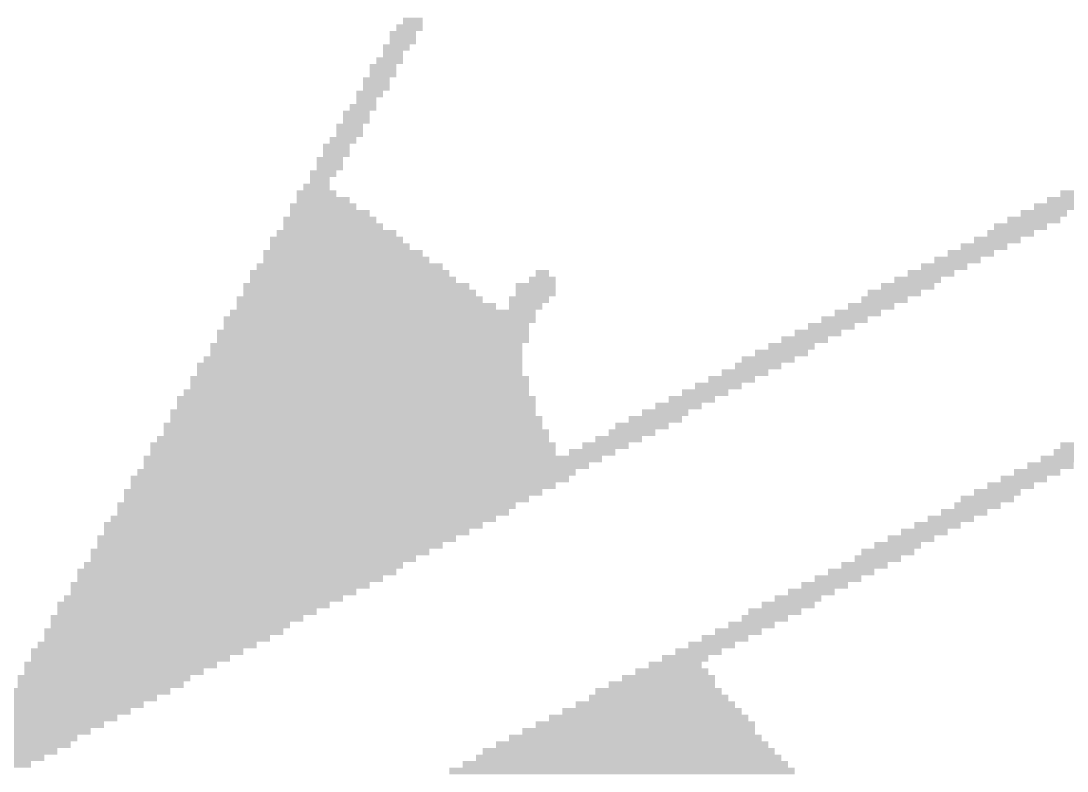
# Model space of a CAD drawing. Extents: x 6.74 to 13.52, y 0.26 to 6.1.
# Drawn here: x 7.745 to 9.745, y 1.824 to 3.259 of the extents above; entities that cross this region are included whole.
import ezdxf

# ---------------------------------------------------------------- set-up
doc = ezdxf.new("R2010")
doc.units = 0
doc.layers.get('0').update_dxf_attribs({"linetype": 'CONTINUOUS'})
doc.layers.add('1', color=7, linetype='CONTINUOUS')

msp = doc.modelspace()

# ---------------------------------------------------------------- linework, layer by layer
for points in [[(8.5136, 3.2531), (8.4755, 3.2531), (8.5136, 3.2658), (8.4755, 3.2658)], [(8.5009, 3.2277), (8.4501, 3.2277), (8.5009, 3.2404), (8.4501, 3.2404)], [(8.5136, 3.2404), (8.4628, 3.2404), (8.5136, 3.2531), (8.4628, 3.2531)], [(8.5009, 3.215), (8.4501, 3.215), (8.5009, 3.2277), (8.4501, 3.2277)], [(8.4882, 3.2023), (8.4374, 3.2023), (8.4882, 3.215), (8.4374, 3.215)], [(8.4755, 3.1896), (8.4374, 3.1896), (8.4755, 3.2023), (8.4374, 3.2023)], [(8.4755, 3.1769), (8.4247, 3.1769), (8.4755, 3.1896), (8.4247, 3.1896)], [(8.4628, 3.1642), (8.412, 3.1642), (8.4628, 3.1769), (8.412, 3.1769)], [(8.4628, 3.1515), (8.412, 3.1515), (8.4628, 3.1642), (8.412, 3.1642)], [(8.4501, 3.1388), (8.3993, 3.1388), (8.4501, 3.1515), (8.3993, 3.1515)], [(8.4374, 3.1134), (8.3866, 3.1134), (8.4374, 3.1261), (8.3866, 3.1261)], [(8.4501, 3.1261), (8.3993, 3.1261), (8.4501, 3.1388), (8.3993, 3.1388)], [(8.4247, 3.088), (8.3739, 3.088), (8.4247, 3.1007), (8.3739, 3.1007)], [(8.4247, 3.1007), (8.3866, 3.1007), (8.4247, 3.1134), (8.3866, 3.1134)], [(8.412, 3.0753), (8.3612, 3.0753), (8.412, 3.088), (8.3612, 3.088)], [(8.3993, 3.0499), (8.3485, 3.0499), (8.3993, 3.0626), (8.3485, 3.0626)], [(8.412, 3.0626), (8.3612, 3.0626), (8.412, 3.0753), (8.3612, 3.0753)], [(8.3993, 3.0372), (8.3485, 3.0372), (8.3993, 3.0499), (8.3485, 3.0499)], [(8.3739, 3.0118), (8.3231, 3.0118), (8.3739, 3.0245), (8.3231, 3.0245)], [(8.3866, 3.0245), (8.3358, 3.0245), (8.3866, 3.0372), (8.3358, 3.0372)], [(8.3739, 2.9991), (8.3231, 2.9991), (8.3739, 3.0118), (8.3231, 3.0118)], [(8.3612, 2.9864), (8.3104, 2.9864), (8.3612, 2.9991), (8.3104, 2.9991)], [(8.3612, 2.9737), (8.3104, 2.9737), (8.3612, 2.9864), (8.3104, 2.9864)], [(8.3485, 2.961), (8.2977, 2.961), (8.3485, 2.9737), (8.2977, 2.9737)], [(8.3358, 2.9483), (8.2977, 2.9483), (8.3358, 2.961), (8.2977, 2.961)], [(8.3358, 2.9356), (8.285, 2.9356), (8.3358, 2.9483), (8.285, 2.9483)], [(8.3485, 2.9229), (8.2723, 2.9229), (8.3485, 2.9356), (8.2723, 2.9356)], [(8.3739, 2.9102), (8.2723, 2.9102), (8.3739, 2.9229), (8.2723, 2.9229)], [(9.7963, 2.9102), (9.7074, 2.9102), (9.7963, 2.9229), (9.7074, 2.9229)], [(9.8217, 2.9229), (9.7328, 2.9229), (9.8217, 2.9356), (9.7328, 2.9356)], [(8.3866, 2.8975), (8.2596, 2.8975), (8.3866, 2.9102), (8.2596, 2.9102)], [(9.7709, 2.8975), (9.682, 2.8975), (9.7709, 2.9102), (9.682, 2.9102)], [(8.4247, 2.8721), (8.2469, 2.8721), (8.4247, 2.8848), (8.2469, 2.8848)], [(8.412, 2.8848), (8.2596, 2.8848), (8.412, 2.8975), (8.2596, 2.8975)], [(9.7328, 2.8721), (9.6312, 2.8721), (9.7328, 2.8848), (9.6312, 2.8848)], [(9.7455, 2.8848), (9.6566, 2.8848), (9.7455, 2.8975), (9.6566, 2.8975)], [(8.4374, 2.8594), (8.2469, 2.8594), (8.4374, 2.8721), (8.2469, 2.8721)], [(9.7074, 2.8594), (9.6058, 2.8594), (9.7074, 2.8721), (9.6058, 2.8721)], [(8.4755, 2.834), (8.2215, 2.834), (8.4755, 2.8467), (8.2215, 2.8467)], [(8.4628, 2.8467), (8.2342, 2.8467), (8.4628, 2.8594), (8.2342, 2.8594)], [(9.6566, 2.834), (9.5677, 2.834), (9.6566, 2.8467), (9.5677, 2.8467)], [(9.682, 2.8467), (9.5931, 2.8467), (9.682, 2.8594), (9.5931, 2.8594)], [(8.5136, 2.8086), (8.2088, 2.8086), (8.5136, 2.8213), (8.2088, 2.8213)], [(8.4882, 2.8213), (8.2215, 2.8213), (8.4882, 2.834), (8.2215, 2.834)], [(9.6058, 2.8086), (9.5169, 2.8086), (9.6058, 2.8213), (9.5169, 2.8213)], [(9.6312, 2.8213), (9.5423, 2.8213), (9.6312, 2.834), (9.5423, 2.834)], [(8.5263, 2.7959), (8.2088, 2.7959), (8.5263, 2.8086), (8.2088, 2.8086)], [(9.5804, 2.7959), (9.4915, 2.7959), (9.5804, 2.8086), (9.4915, 2.8086)], [(8.5644, 2.7705), (8.1834, 2.7705), (8.5644, 2.7832), (8.1834, 2.7832)], [(8.5517, 2.7832), (8.1961, 2.7832), (8.5517, 2.7959), (8.1961, 2.7959)], [(8.7549, 2.7705), (8.7295, 2.7705), (8.7549, 2.7832), (8.7295, 2.7832)], [(9.5296, 2.7705), (9.4407, 2.7705), (9.5296, 2.7832), (9.4407, 2.7832)], [(9.555, 2.7832), (9.4661, 2.7832), (9.555, 2.7959), (9.4661, 2.7959)], [(8.5771, 2.7578), (8.1834, 2.7578), (8.5771, 2.7705), (8.1834, 2.7705)], [(8.7676, 2.7578), (8.7168, 2.7578), (8.7676, 2.7705), (8.7168, 2.7705)], [(9.5042, 2.7578), (9.4153, 2.7578), (9.5042, 2.7705), (9.4153, 2.7705)], [(8.6025, 2.7451), (8.1707, 2.7451), (8.6025, 2.7578), (8.1707, 2.7578)], [(8.6152, 2.7324), (8.1707, 2.7324), (8.6152, 2.7451), (8.1707, 2.7451)], [(8.7676, 2.7451), (8.6914, 2.7451), (8.7676, 2.7578), (8.6914, 2.7578)], [(8.7676, 2.7324), (8.6914, 2.7324), (8.7676, 2.7451), (8.6914, 2.7451)], [(9.4661, 2.7324), (9.3645, 2.7324), (9.4661, 2.7451), (9.3645, 2.7451)], [(9.4915, 2.7451), (9.3899, 2.7451), (9.4915, 2.7578), (9.3899, 2.7578)], [(8.6279, 2.7197), (8.158, 2.7197), (8.6279, 2.7324), (8.158, 2.7324)], [(8.7549, 2.7197), (8.6787, 2.7197), (8.7549, 2.7324), (8.6787, 2.7324)], [(9.4407, 2.7197), (9.3518, 2.7197), (9.4407, 2.7324), (9.3518, 2.7324)], [(8.7295, 2.6943), (8.1453, 2.6943), (8.7295, 2.707), (8.1453, 2.707)], [(8.6533, 2.707), (8.158, 2.707), (8.6533, 2.7197), (8.158, 2.7197)], [(8.7422, 2.707), (8.6787, 2.707), (8.7422, 2.7197), (8.6787, 2.7197)], [(9.3899, 2.6943), (9.301, 2.6943), (9.3899, 2.707), (9.301, 2.707)], [(9.4153, 2.707), (9.3264, 2.707), (9.4153, 2.7197), (9.3264, 2.7197)], [(8.7295, 2.6816), (8.1326, 2.6816), (8.7295, 2.6943), (8.1326, 2.6943)], [(8.7168, 2.6689), (8.1326, 2.6689), (8.7168, 2.6816), (8.1326, 2.6816)], [(9.3391, 2.6689), (9.2502, 2.6689), (9.3391, 2.6816), (9.2502, 2.6816)], [(9.3645, 2.6816), (9.2756, 2.6816), (9.3645, 2.6943), (9.2756, 2.6943)], [(8.7168, 2.6562), (8.1199, 2.6562), (8.7168, 2.6689), (8.1199, 2.6689)], [(9.3137, 2.6562), (9.2248, 2.6562), (9.3137, 2.6689), (9.2248, 2.6689)], [(8.7041, 2.6308), (8.1072, 2.6308), (8.7041, 2.6435), (8.1072, 2.6435)], [(8.7168, 2.6435), (8.1199, 2.6435), (8.7168, 2.6562), (8.1199, 2.6562)], [(9.2629, 2.6308), (9.174, 2.6308), (9.2629, 2.6435), (9.174, 2.6435)], [(9.2883, 2.6435), (9.1994, 2.6435), (9.2883, 2.6562), (9.1994, 2.6562)], [(8.7041, 2.6181), (8.1072, 2.6181), (8.7041, 2.6308), (8.1072, 2.6308)], [(9.2502, 2.6181), (9.1486, 2.6181), (9.2502, 2.6308), (9.1486, 2.6308)], [(8.7041, 2.5927), (8.0818, 2.5927), (8.7041, 2.6054), (8.0818, 2.6054)], [(8.7041, 2.6054), (8.0945, 2.6054), (8.7041, 2.6181), (8.0945, 2.6181)], [(9.1994, 2.5927), (9.1105, 2.5927), (9.1994, 2.6054), (9.1105, 2.6054)], [(9.2248, 2.6054), (9.1232, 2.6054), (9.2248, 2.6181), (9.1232, 2.6181)], [(8.7041, 2.58), (8.0818, 2.58), (8.7041, 2.5927), (8.0818, 2.5927)], [(9.174, 2.58), (9.0851, 2.58), (9.174, 2.5927), (9.0851, 2.5927)], [(8.7168, 2.5673), (8.0691, 2.5673), (8.7168, 2.58), (8.0691, 2.58)], [(8.7168, 2.5546), (8.0691, 2.5546), (8.7168, 2.5673), (8.0691, 2.5673)], [(9.1232, 2.5546), (9.0343, 2.5546), (9.1232, 2.5673), (9.0343, 2.5673)], [(9.1486, 2.5673), (9.0597, 2.5673), (9.1486, 2.58), (9.0597, 2.58)], [(8.7295, 2.5292), (8.0437, 2.5292), (8.7295, 2.5419), (8.0437, 2.5419)], [(8.7168, 2.5419), (8.0564, 2.5419), (8.7168, 2.5546), (8.0564, 2.5546)], [(9.0724, 2.5292), (8.9835, 2.5292), (9.0724, 2.5419), (8.9835, 2.5419)], [(9.0978, 2.5419), (9.0089, 2.5419), (9.0978, 2.5546), (9.0089, 2.5546)], [(8.7295, 2.5165), (8.0437, 2.5165), (8.7295, 2.5292), (8.0437, 2.5292)], [(9.047, 2.5165), (8.9581, 2.5165), (9.047, 2.5292), (8.9581, 2.5292)], [(8.7295, 2.5038), (8.031, 2.5038), (8.7295, 2.5165), (8.031, 2.5165)], [(8.7422, 2.4911), (8.031, 2.4911), (8.7422, 2.5038), (8.031, 2.5038)], [(9.0089, 2.4911), (8.9073, 2.4911), (9.0089, 2.5038), (8.9073, 2.5038)], [(9.0216, 2.5038), (8.9327, 2.5038), (9.0216, 2.5165), (8.9327, 2.5165)], [(8.7422, 2.4784), (8.0183, 2.4784), (8.7422, 2.4911), (8.0183, 2.4911)], [(8.9835, 2.4784), (8.8819, 2.4784), (8.9835, 2.4911), (8.8819, 2.4911)], [(8.7549, 2.453), (8.0056, 2.453), (8.7549, 2.4657), (8.0056, 2.4657)], [(8.7549, 2.4657), (8.0183, 2.4657), (8.7549, 2.4784), (8.0183, 2.4784)], [(8.9327, 2.453), (8.8438, 2.453), (8.9327, 2.4657), (8.8438, 2.4657)], [(8.9581, 2.4657), (8.8692, 2.4657), (8.9581, 2.4784), (8.8692, 2.4784)], [(8.7676, 2.4403), (7.9929, 2.4403), (8.7676, 2.453), (7.9929, 2.453)], [(8.7676, 2.4276), (7.9929, 2.4276), (8.7676, 2.4403), (7.9929, 2.4403)], [(8.8819, 2.4276), (8.793, 2.4276), (8.8819, 2.4403), (8.793, 2.4403)], [(8.9073, 2.4403), (8.8184, 2.4403), (8.9073, 2.453), (8.8184, 2.453)], [(9.809, 2.4276), (9.7201, 2.4276), (9.809, 2.4403), (9.7201, 2.4403)], [(9.8344, 2.4403), (9.7328, 2.4403), (9.8344, 2.453), (9.7328, 2.453)], [(8.8565, 2.4149), (7.9802, 2.4149), (8.8565, 2.4276), (7.9802, 2.4276)], [(9.7836, 2.4149), (9.6947, 2.4149), (9.7836, 2.4276), (9.6947, 2.4276)], [(8.8057, 2.3895), (7.9675, 2.3895), (8.8057, 2.4022), (7.9675, 2.4022)], [(8.8311, 2.4022), (7.9802, 2.4022), (8.8311, 2.4149), (7.9802, 2.4149)], [(9.7328, 2.3895), (9.6439, 2.3895), (9.7328, 2.4022), (9.6439, 2.4022)], [(9.7582, 2.4022), (9.6693, 2.4022), (9.7582, 2.4149), (9.6693, 2.4149)], [(8.793, 2.3768), (7.9548, 2.3768), (8.793, 2.3895), (7.9548, 2.3895)], [(9.7074, 2.3768), (9.6185, 2.3768), (9.7074, 2.3895), (9.6185, 2.3895)], [(8.7422, 2.3514), (7.9421, 2.3514), (8.7422, 2.3641), (7.9421, 2.3641)], [(8.7676, 2.3641), (7.9548, 2.3641), (8.7676, 2.3768), (7.9548, 2.3768)], [(9.6566, 2.3514), (9.5677, 2.3514), (9.6566, 2.3641), (9.5677, 2.3641)], [(9.682, 2.3641), (9.5931, 2.3641), (9.682, 2.3768), (9.5931, 2.3768)], [(8.7168, 2.3387), (7.9421, 2.3387), (8.7168, 2.3514), (7.9421, 2.3514)], [(9.6439, 2.3387), (9.5423, 2.3387), (9.6439, 2.3514), (9.5423, 2.3514)], [(8.6914, 2.326), (7.9294, 2.326), (8.6914, 2.3387), (7.9294, 2.3387)], [(8.6787, 2.3133), (7.9294, 2.3133), (8.6787, 2.326), (7.9294, 2.326)], [(9.5931, 2.3133), (9.5042, 2.3133), (9.5931, 2.326), (9.5042, 2.326)], [(9.6185, 2.326), (9.5296, 2.326), (9.6185, 2.3387), (9.5296, 2.3387)], [(8.6279, 2.2879), (7.904, 2.2879), (8.6279, 2.3006), (7.904, 2.3006)], [(8.6533, 2.3006), (7.9167, 2.3006), (8.6533, 2.3133), (7.9167, 2.3133)], [(9.5423, 2.2879), (9.4534, 2.2879), (9.5423, 2.3006), (9.4534, 2.3006)], [(9.5677, 2.3006), (9.4788, 2.3006), (9.5677, 2.3133), (9.4788, 2.3133)], [(8.6025, 2.2752), (7.904, 2.2752), (8.6025, 2.2879), (7.904, 2.2879)], [(9.5169, 2.2752), (9.428, 2.2752), (9.5169, 2.2879), (9.428, 2.2879)], [(8.5771, 2.2625), (7.8913, 2.2625), (8.5771, 2.2752), (7.8913, 2.2752)], [(8.5517, 2.2498), (7.8913, 2.2498), (8.5517, 2.2625), (7.8913, 2.2625)], [(9.4661, 2.2498), (9.3772, 2.2498), (9.4661, 2.2625), (9.3772, 2.2625)], [(9.4915, 2.2625), (9.4026, 2.2625), (9.4915, 2.2752), (9.4026, 2.2752)], [(8.5263, 2.2371), (7.8786, 2.2371), (8.5263, 2.2498), (7.8786, 2.2498)], [(9.4534, 2.2371), (9.3518, 2.2371), (9.4534, 2.2498), (9.3518, 2.2498)], [(8.4755, 2.2117), (7.8659, 2.2117), (8.4755, 2.2244), (7.8659, 2.2244)], [(8.5009, 2.2244), (7.8786, 2.2244), (8.5009, 2.2371), (7.8786, 2.2371)], [(9.4026, 2.2117), (9.3137, 2.2117), (9.4026, 2.2244), (9.3137, 2.2244)], [(9.428, 2.2244), (9.3391, 2.2244), (9.428, 2.2371), (9.3391, 2.2371)], [(8.4628, 2.199), (7.8532, 2.199), (8.4628, 2.2117), (7.8532, 2.2117)], [(9.3772, 2.199), (9.2883, 2.199), (9.3772, 2.2117), (9.2883, 2.2117)], [(8.412, 2.1736), (7.8405, 2.1736), (8.412, 2.1863), (7.8405, 2.1863)], [(8.4374, 2.1863), (7.8532, 2.1863), (8.4374, 2.199), (7.8532, 2.199)], [(9.3264, 2.1736), (9.2375, 2.1736), (9.3264, 2.1863), (9.2375, 2.1863)], [(9.3518, 2.1863), (9.2629, 2.1863), (9.3518, 2.199), (9.2629, 2.199)], [(8.3612, 2.1482), (7.8278, 2.1482), (8.3612, 2.1609), (7.8278, 2.1609)], [(8.3866, 2.1609), (7.8405, 2.1609), (8.3866, 2.1736), (7.8405, 2.1736)], [(9.2756, 2.1482), (9.1867, 2.1482), (9.2756, 2.1609), (9.1867, 2.1609)], [(9.301, 2.1609), (9.2121, 2.1609), (9.301, 2.1736), (9.2121, 2.1736)], [(8.3358, 2.1355), (7.8151, 2.1355), (8.3358, 2.1482), (7.8151, 2.1482)], [(9.2629, 2.1355), (9.1613, 2.1355), (9.2629, 2.1482), (9.1613, 2.1482)], [(8.285, 2.1101), (7.8024, 2.1101), (8.285, 2.1228), (7.8024, 2.1228)], [(8.3104, 2.1228), (7.8151, 2.1228), (8.3104, 2.1355), (7.8151, 2.1355)], [(9.2121, 2.1101), (9.1232, 2.1101), (9.2121, 2.1228), (9.1232, 2.1228)], [(9.2375, 2.1228), (9.1359, 2.1228), (9.2375, 2.1355), (9.1359, 2.1355)], [(8.2596, 2.0974), (7.8024, 2.0974), (8.2596, 2.1101), (7.8024, 2.1101)], [(9.1867, 2.0974), (9.0978, 2.0974), (9.1867, 2.1101), (9.0978, 2.1101)], [(8.2469, 2.0847), (7.7897, 2.0847), (8.2469, 2.0974), (7.7897, 2.0974)], [(8.2215, 2.072), (7.7897, 2.072), (8.2215, 2.0847), (7.7897, 2.0847)], [(9.1359, 2.072), (9.047, 2.072), (9.1359, 2.0847), (9.047, 2.0847)], [(9.1613, 2.0847), (9.0724, 2.0847), (9.1613, 2.0974), (9.0724, 2.0974)], [(8.1961, 2.0593), (7.777, 2.0593), (8.1961, 2.072), (7.777, 2.072)], [(9.1105, 2.0593), (9.0216, 2.0593), (9.1105, 2.072), (9.0216, 2.072)], [(8.1707, 2.0466), (7.7643, 2.0466), (8.1707, 2.0593), (7.7643, 2.0593)], [(8.1453, 2.0339), (7.7643, 2.0339), (8.1453, 2.0466), (7.7643, 2.0466)], [(9.0597, 2.0339), (8.9708, 2.0339), (9.0597, 2.0466), (8.9708, 2.0466)], [(9.0851, 2.0466), (8.9962, 2.0466), (9.0851, 2.0593), (8.9962, 2.0593)], [(8.1199, 2.0212), (7.7516, 2.0212), (8.1199, 2.0339), (7.7516, 2.0339)], [(8.0945, 2.0085), (7.7516, 2.0085), (8.0945, 2.0212), (7.7516, 2.0212)], [(9.0597, 2.0085), (8.92, 2.0085), (9.0597, 2.0212), (8.92, 2.0212)], [(9.047, 2.0212), (8.9454, 2.0212), (9.047, 2.0339), (8.9454, 2.0339)], [(8.0691, 1.9958), (7.7389, 1.9958), (8.0691, 2.0085), (7.7389, 2.0085)], [(9.0724, 1.9958), (8.8946, 1.9958), (9.0724, 2.0085), (8.8946, 2.0085)], [(8.031, 1.9704), (7.7262, 1.9704), (8.031, 1.9831), (7.7262, 1.9831)], [(8.0564, 1.9831), (7.7389, 1.9831), (8.0564, 1.9958), (7.7389, 1.9958)], [(9.0851, 1.9704), (8.8438, 1.9704), (9.0851, 1.9831), (8.8438, 1.9831)], [(9.0724, 1.9831), (8.8692, 1.9831), (9.0724, 1.9958), (8.8692, 1.9958)], [(8.0056, 1.9577), (7.7135, 1.9577), (8.0056, 1.9704), (7.7135, 1.9704)], [(9.0978, 1.9577), (8.8311, 1.9577), (9.0978, 1.9704), (8.8311, 1.9704)], [(7.9548, 1.9323), (7.7008, 1.9323), (7.9548, 1.945), (7.7008, 1.945)], [(7.9802, 1.945), (7.7135, 1.945), (7.9802, 1.9577), (7.7135, 1.9577)], [(9.1232, 1.9323), (8.7803, 1.9323), (9.1232, 1.945), (8.7803, 1.945)], [(9.1105, 1.945), (8.8057, 1.945), (9.1105, 1.9577), (8.8057, 1.9577)], [(7.9294, 1.9196), (7.7008, 1.9196), (7.9294, 1.9323), (7.7008, 1.9323)], [(9.1359, 1.9196), (8.7549, 1.9196), (9.1359, 1.9323), (8.7549, 1.9323)], [(7.8786, 1.8942), (7.6754, 1.8942), (7.8786, 1.9069), (7.6754, 1.9069)], [(7.904, 1.9069), (7.6881, 1.9069), (7.904, 1.9196), (7.6881, 1.9196)], [(9.1486, 1.8942), (8.7041, 1.8942), (9.1486, 1.9069), (8.7041, 1.9069)], [(9.1486, 1.9069), (8.7295, 1.9069), (9.1486, 1.9196), (8.7295, 1.9196)], [(7.8405, 1.8688), (7.6627, 1.8688), (7.8405, 1.8815), (7.6627, 1.8815)], [(7.8532, 1.8815), (7.6754, 1.8815), (7.8532, 1.8942), (7.6754, 1.8942)], [(9.174, 1.8688), (8.6533, 1.8688), (9.174, 1.8815), (8.6533, 1.8815)], [(9.1613, 1.8815), (8.6787, 1.8815), (9.1613, 1.8942), (8.6787, 1.8942)], [(7.8151, 1.8561), (7.6627, 1.8561), (7.8151, 1.8688), (7.6627, 1.8688)], [(9.1867, 1.8561), (8.6279, 1.8561), (9.1867, 1.8688), (8.6279, 1.8688)], [(7.7897, 1.8434), (7.65, 1.8434), (7.7897, 1.8561), (7.65, 1.8561)], [(7.7643, 1.8307), (7.65, 1.8307), (7.7643, 1.8434), (7.65, 1.8434)], [(9.2121, 1.8307), (8.5898, 1.8307), (9.2121, 1.8434), (8.5898, 1.8434)], [(9.1994, 1.8434), (8.6152, 1.8434), (9.1994, 1.8561), (8.6152, 1.8561)], [(9.2248, 1.818), (8.5644, 1.818), (9.2248, 1.8307), (8.5644, 1.8307)]]:
    msp.add_solid(points)
at = {"layer": '1'}
for points in [[(8.5136, 3.2531), (8.4755, 3.2531), (8.5136, 3.2658), (8.4755, 3.2658)], [(8.5009, 3.2277), (8.4501, 3.2277), (8.5009, 3.2404), (8.4501, 3.2404)], [(8.5136, 3.2404), (8.4628, 3.2404), (8.5136, 3.2531), (8.4628, 3.2531)], [(8.5009, 3.215), (8.4501, 3.215), (8.5009, 3.2277), (8.4501, 3.2277)], [(8.4882, 3.2023), (8.4374, 3.2023), (8.4882, 3.215), (8.4374, 3.215)], [(8.4755, 3.1896), (8.4374, 3.1896), (8.4755, 3.2023), (8.4374, 3.2023)], [(8.4755, 3.1769), (8.4247, 3.1769), (8.4755, 3.1896), (8.4247, 3.1896)], [(8.4628, 3.1642), (8.412, 3.1642), (8.4628, 3.1769), (8.412, 3.1769)], [(8.4628, 3.1515), (8.412, 3.1515), (8.4628, 3.1642), (8.412, 3.1642)], [(8.4501, 3.1388), (8.3993, 3.1388), (8.4501, 3.1515), (8.3993, 3.1515)], [(8.4374, 3.1134), (8.3866, 3.1134), (8.4374, 3.1261), (8.3866, 3.1261)], [(8.4501, 3.1261), (8.3993, 3.1261), (8.4501, 3.1388), (8.3993, 3.1388)], [(8.4247, 3.088), (8.3739, 3.088), (8.4247, 3.1007), (8.3739, 3.1007)], [(8.4247, 3.1007), (8.3866, 3.1007), (8.4247, 3.1134), (8.3866, 3.1134)], [(8.412, 3.0753), (8.3612, 3.0753), (8.412, 3.088), (8.3612, 3.088)], [(8.3993, 3.0499), (8.3485, 3.0499), (8.3993, 3.0626), (8.3485, 3.0626)], [(8.412, 3.0626), (8.3612, 3.0626), (8.412, 3.0753), (8.3612, 3.0753)], [(8.3993, 3.0372), (8.3485, 3.0372), (8.3993, 3.0499), (8.3485, 3.0499)], [(8.3739, 3.0118), (8.3231, 3.0118), (8.3739, 3.0245), (8.3231, 3.0245)], [(8.3866, 3.0245), (8.3358, 3.0245), (8.3866, 3.0372), (8.3358, 3.0372)], [(8.3739, 2.9991), (8.3231, 2.9991), (8.3739, 3.0118), (8.3231, 3.0118)], [(8.3612, 2.9864), (8.3104, 2.9864), (8.3612, 2.9991), (8.3104, 2.9991)], [(8.3612, 2.9737), (8.3104, 2.9737), (8.3612, 2.9864), (8.3104, 2.9864)], [(8.3485, 2.961), (8.2977, 2.961), (8.3485, 2.9737), (8.2977, 2.9737)], [(8.3358, 2.9483), (8.2977, 2.9483), (8.3358, 2.961), (8.2977, 2.961)], [(8.3358, 2.9356), (8.285, 2.9356), (8.3358, 2.9483), (8.285, 2.9483)], [(8.3485, 2.9229), (8.2723, 2.9229), (8.3485, 2.9356), (8.2723, 2.9356)], [(8.3739, 2.9102), (8.2723, 2.9102), (8.3739, 2.9229), (8.2723, 2.9229)], [(9.7963, 2.9102), (9.7074, 2.9102), (9.7963, 2.9229), (9.7074, 2.9229)], [(9.8217, 2.9229), (9.7328, 2.9229), (9.8217, 2.9356), (9.7328, 2.9356)], [(8.3866, 2.8975), (8.2596, 2.8975), (8.3866, 2.9102), (8.2596, 2.9102)], [(9.7709, 2.8975), (9.682, 2.8975), (9.7709, 2.9102), (9.682, 2.9102)], [(8.4247, 2.8721), (8.2469, 2.8721), (8.4247, 2.8848), (8.2469, 2.8848)], [(8.412, 2.8848), (8.2596, 2.8848), (8.412, 2.8975), (8.2596, 2.8975)], [(9.7328, 2.8721), (9.6312, 2.8721), (9.7328, 2.8848), (9.6312, 2.8848)], [(9.7455, 2.8848), (9.6566, 2.8848), (9.7455, 2.8975), (9.6566, 2.8975)], [(8.4374, 2.8594), (8.2469, 2.8594), (8.4374, 2.8721), (8.2469, 2.8721)], [(9.7074, 2.8594), (9.6058, 2.8594), (9.7074, 2.8721), (9.6058, 2.8721)], [(8.4755, 2.834), (8.2215, 2.834), (8.4755, 2.8467), (8.2215, 2.8467)], [(8.4628, 2.8467), (8.2342, 2.8467), (8.4628, 2.8594), (8.2342, 2.8594)], [(9.6566, 2.834), (9.5677, 2.834), (9.6566, 2.8467), (9.5677, 2.8467)], [(9.682, 2.8467), (9.5931, 2.8467), (9.682, 2.8594), (9.5931, 2.8594)], [(8.5136, 2.8086), (8.2088, 2.8086), (8.5136, 2.8213), (8.2088, 2.8213)], [(8.4882, 2.8213), (8.2215, 2.8213), (8.4882, 2.834), (8.2215, 2.834)], [(9.6058, 2.8086), (9.5169, 2.8086), (9.6058, 2.8213), (9.5169, 2.8213)], [(9.6312, 2.8213), (9.5423, 2.8213), (9.6312, 2.834), (9.5423, 2.834)], [(8.5263, 2.7959), (8.2088, 2.7959), (8.5263, 2.8086), (8.2088, 2.8086)], [(9.5804, 2.7959), (9.4915, 2.7959), (9.5804, 2.8086), (9.4915, 2.8086)], [(8.5644, 2.7705), (8.1834, 2.7705), (8.5644, 2.7832), (8.1834, 2.7832)], [(8.5517, 2.7832), (8.1961, 2.7832), (8.5517, 2.7959), (8.1961, 2.7959)], [(8.7549, 2.7705), (8.7295, 2.7705), (8.7549, 2.7832), (8.7295, 2.7832)], [(9.5296, 2.7705), (9.4407, 2.7705), (9.5296, 2.7832), (9.4407, 2.7832)], [(9.555, 2.7832), (9.4661, 2.7832), (9.555, 2.7959), (9.4661, 2.7959)], [(8.5771, 2.7578), (8.1834, 2.7578), (8.5771, 2.7705), (8.1834, 2.7705)], [(8.7676, 2.7578), (8.7168, 2.7578), (8.7676, 2.7705), (8.7168, 2.7705)], [(9.5042, 2.7578), (9.4153, 2.7578), (9.5042, 2.7705), (9.4153, 2.7705)], [(8.6025, 2.7451), (8.1707, 2.7451), (8.6025, 2.7578), (8.1707, 2.7578)], [(8.6152, 2.7324), (8.1707, 2.7324), (8.6152, 2.7451), (8.1707, 2.7451)], [(8.7676, 2.7451), (8.6914, 2.7451), (8.7676, 2.7578), (8.6914, 2.7578)], [(8.7676, 2.7324), (8.6914, 2.7324), (8.7676, 2.7451), (8.6914, 2.7451)], [(9.4661, 2.7324), (9.3645, 2.7324), (9.4661, 2.7451), (9.3645, 2.7451)], [(9.4915, 2.7451), (9.3899, 2.7451), (9.4915, 2.7578), (9.3899, 2.7578)], [(8.6279, 2.7197), (8.158, 2.7197), (8.6279, 2.7324), (8.158, 2.7324)], [(8.7549, 2.7197), (8.6787, 2.7197), (8.7549, 2.7324), (8.6787, 2.7324)], [(9.4407, 2.7197), (9.3518, 2.7197), (9.4407, 2.7324), (9.3518, 2.7324)], [(8.7295, 2.6943), (8.1453, 2.6943), (8.7295, 2.707), (8.1453, 2.707)], [(8.6533, 2.707), (8.158, 2.707), (8.6533, 2.7197), (8.158, 2.7197)], [(8.7422, 2.707), (8.6787, 2.707), (8.7422, 2.7197), (8.6787, 2.7197)], [(9.3899, 2.6943), (9.301, 2.6943), (9.3899, 2.707), (9.301, 2.707)], [(9.4153, 2.707), (9.3264, 2.707), (9.4153, 2.7197), (9.3264, 2.7197)], [(8.7295, 2.6816), (8.1326, 2.6816), (8.7295, 2.6943), (8.1326, 2.6943)], [(8.7168, 2.6689), (8.1326, 2.6689), (8.7168, 2.6816), (8.1326, 2.6816)], [(9.3391, 2.6689), (9.2502, 2.6689), (9.3391, 2.6816), (9.2502, 2.6816)], [(9.3645, 2.6816), (9.2756, 2.6816), (9.3645, 2.6943), (9.2756, 2.6943)], [(8.7168, 2.6562), (8.1199, 2.6562), (8.7168, 2.6689), (8.1199, 2.6689)], [(9.3137, 2.6562), (9.2248, 2.6562), (9.3137, 2.6689), (9.2248, 2.6689)], [(8.7041, 2.6308), (8.1072, 2.6308), (8.7041, 2.6435), (8.1072, 2.6435)], [(8.7168, 2.6435), (8.1199, 2.6435), (8.7168, 2.6562), (8.1199, 2.6562)], [(9.2629, 2.6308), (9.174, 2.6308), (9.2629, 2.6435), (9.174, 2.6435)], [(9.2883, 2.6435), (9.1994, 2.6435), (9.2883, 2.6562), (9.1994, 2.6562)], [(8.7041, 2.6181), (8.1072, 2.6181), (8.7041, 2.6308), (8.1072, 2.6308)], [(9.2502, 2.6181), (9.1486, 2.6181), (9.2502, 2.6308), (9.1486, 2.6308)], [(8.7041, 2.5927), (8.0818, 2.5927), (8.7041, 2.6054), (8.0818, 2.6054)], [(8.7041, 2.6054), (8.0945, 2.6054), (8.7041, 2.6181), (8.0945, 2.6181)], [(9.1994, 2.5927), (9.1105, 2.5927), (9.1994, 2.6054), (9.1105, 2.6054)], [(9.2248, 2.6054), (9.1232, 2.6054), (9.2248, 2.6181), (9.1232, 2.6181)], [(8.7041, 2.58), (8.0818, 2.58), (8.7041, 2.5927), (8.0818, 2.5927)], [(9.174, 2.58), (9.0851, 2.58), (9.174, 2.5927), (9.0851, 2.5927)], [(8.7168, 2.5673), (8.0691, 2.5673), (8.7168, 2.58), (8.0691, 2.58)], [(8.7168, 2.5546), (8.0691, 2.5546), (8.7168, 2.5673), (8.0691, 2.5673)], [(9.1232, 2.5546), (9.0343, 2.5546), (9.1232, 2.5673), (9.0343, 2.5673)], [(9.1486, 2.5673), (9.0597, 2.5673), (9.1486, 2.58), (9.0597, 2.58)], [(8.7295, 2.5292), (8.0437, 2.5292), (8.7295, 2.5419), (8.0437, 2.5419)], [(8.7168, 2.5419), (8.0564, 2.5419), (8.7168, 2.5546), (8.0564, 2.5546)], [(9.0724, 2.5292), (8.9835, 2.5292), (9.0724, 2.5419), (8.9835, 2.5419)], [(9.0978, 2.5419), (9.0089, 2.5419), (9.0978, 2.5546), (9.0089, 2.5546)], [(8.7295, 2.5165), (8.0437, 2.5165), (8.7295, 2.5292), (8.0437, 2.5292)], [(9.047, 2.5165), (8.9581, 2.5165), (9.047, 2.5292), (8.9581, 2.5292)], [(8.7295, 2.5038), (8.031, 2.5038), (8.7295, 2.5165), (8.031, 2.5165)], [(8.7422, 2.4911), (8.031, 2.4911), (8.7422, 2.5038), (8.031, 2.5038)], [(9.0089, 2.4911), (8.9073, 2.4911), (9.0089, 2.5038), (8.9073, 2.5038)], [(9.0216, 2.5038), (8.9327, 2.5038), (9.0216, 2.5165), (8.9327, 2.5165)], [(8.7422, 2.4784), (8.0183, 2.4784), (8.7422, 2.4911), (8.0183, 2.4911)], [(8.9835, 2.4784), (8.8819, 2.4784), (8.9835, 2.4911), (8.8819, 2.4911)], [(8.7549, 2.453), (8.0056, 2.453), (8.7549, 2.4657), (8.0056, 2.4657)], [(8.7549, 2.4657), (8.0183, 2.4657), (8.7549, 2.4784), (8.0183, 2.4784)], [(8.9327, 2.453), (8.8438, 2.453), (8.9327, 2.4657), (8.8438, 2.4657)], [(8.9581, 2.4657), (8.8692, 2.4657), (8.9581, 2.4784), (8.8692, 2.4784)], [(8.7676, 2.4403), (7.9929, 2.4403), (8.7676, 2.453), (7.9929, 2.453)], [(8.7676, 2.4276), (7.9929, 2.4276), (8.7676, 2.4403), (7.9929, 2.4403)], [(8.8819, 2.4276), (8.793, 2.4276), (8.8819, 2.4403), (8.793, 2.4403)], [(8.9073, 2.4403), (8.8184, 2.4403), (8.9073, 2.453), (8.8184, 2.453)], [(9.809, 2.4276), (9.7201, 2.4276), (9.809, 2.4403), (9.7201, 2.4403)], [(9.8344, 2.4403), (9.7328, 2.4403), (9.8344, 2.453), (9.7328, 2.453)], [(8.8565, 2.4149), (7.9802, 2.4149), (8.8565, 2.4276), (7.9802, 2.4276)], [(9.7836, 2.4149), (9.6947, 2.4149), (9.7836, 2.4276), (9.6947, 2.4276)], [(8.8057, 2.3895), (7.9675, 2.3895), (8.8057, 2.4022), (7.9675, 2.4022)], [(8.8311, 2.4022), (7.9802, 2.4022), (8.8311, 2.4149), (7.9802, 2.4149)], [(9.7328, 2.3895), (9.6439, 2.3895), (9.7328, 2.4022), (9.6439, 2.4022)], [(9.7582, 2.4022), (9.6693, 2.4022), (9.7582, 2.4149), (9.6693, 2.4149)], [(8.793, 2.3768), (7.9548, 2.3768), (8.793, 2.3895), (7.9548, 2.3895)], [(9.7074, 2.3768), (9.6185, 2.3768), (9.7074, 2.3895), (9.6185, 2.3895)], [(8.7422, 2.3514), (7.9421, 2.3514), (8.7422, 2.3641), (7.9421, 2.3641)], [(8.7676, 2.3641), (7.9548, 2.3641), (8.7676, 2.3768), (7.9548, 2.3768)], [(9.6566, 2.3514), (9.5677, 2.3514), (9.6566, 2.3641), (9.5677, 2.3641)], [(9.682, 2.3641), (9.5931, 2.3641), (9.682, 2.3768), (9.5931, 2.3768)], [(8.7168, 2.3387), (7.9421, 2.3387), (8.7168, 2.3514), (7.9421, 2.3514)], [(9.6439, 2.3387), (9.5423, 2.3387), (9.6439, 2.3514), (9.5423, 2.3514)], [(8.6914, 2.326), (7.9294, 2.326), (8.6914, 2.3387), (7.9294, 2.3387)], [(8.6787, 2.3133), (7.9294, 2.3133), (8.6787, 2.326), (7.9294, 2.326)], [(9.5931, 2.3133), (9.5042, 2.3133), (9.5931, 2.326), (9.5042, 2.326)], [(9.6185, 2.326), (9.5296, 2.326), (9.6185, 2.3387), (9.5296, 2.3387)], [(8.6279, 2.2879), (7.904, 2.2879), (8.6279, 2.3006), (7.904, 2.3006)], [(8.6533, 2.3006), (7.9167, 2.3006), (8.6533, 2.3133), (7.9167, 2.3133)], [(9.5423, 2.2879), (9.4534, 2.2879), (9.5423, 2.3006), (9.4534, 2.3006)], [(9.5677, 2.3006), (9.4788, 2.3006), (9.5677, 2.3133), (9.4788, 2.3133)], [(8.6025, 2.2752), (7.904, 2.2752), (8.6025, 2.2879), (7.904, 2.2879)], [(9.5169, 2.2752), (9.428, 2.2752), (9.5169, 2.2879), (9.428, 2.2879)], [(8.5771, 2.2625), (7.8913, 2.2625), (8.5771, 2.2752), (7.8913, 2.2752)], [(8.5517, 2.2498), (7.8913, 2.2498), (8.5517, 2.2625), (7.8913, 2.2625)], [(9.4661, 2.2498), (9.3772, 2.2498), (9.4661, 2.2625), (9.3772, 2.2625)], [(9.4915, 2.2625), (9.4026, 2.2625), (9.4915, 2.2752), (9.4026, 2.2752)], [(8.5263, 2.2371), (7.8786, 2.2371), (8.5263, 2.2498), (7.8786, 2.2498)], [(9.4534, 2.2371), (9.3518, 2.2371), (9.4534, 2.2498), (9.3518, 2.2498)], [(8.4755, 2.2117), (7.8659, 2.2117), (8.4755, 2.2244), (7.8659, 2.2244)], [(8.5009, 2.2244), (7.8786, 2.2244), (8.5009, 2.2371), (7.8786, 2.2371)], [(9.4026, 2.2117), (9.3137, 2.2117), (9.4026, 2.2244), (9.3137, 2.2244)], [(9.428, 2.2244), (9.3391, 2.2244), (9.428, 2.2371), (9.3391, 2.2371)], [(8.4628, 2.199), (7.8532, 2.199), (8.4628, 2.2117), (7.8532, 2.2117)], [(9.3772, 2.199), (9.2883, 2.199), (9.3772, 2.2117), (9.2883, 2.2117)], [(8.412, 2.1736), (7.8405, 2.1736), (8.412, 2.1863), (7.8405, 2.1863)], [(8.4374, 2.1863), (7.8532, 2.1863), (8.4374, 2.199), (7.8532, 2.199)], [(9.3264, 2.1736), (9.2375, 2.1736), (9.3264, 2.1863), (9.2375, 2.1863)], [(9.3518, 2.1863), (9.2629, 2.1863), (9.3518, 2.199), (9.2629, 2.199)], [(8.3612, 2.1482), (7.8278, 2.1482), (8.3612, 2.1609), (7.8278, 2.1609)], [(8.3866, 2.1609), (7.8405, 2.1609), (8.3866, 2.1736), (7.8405, 2.1736)], [(9.2756, 2.1482), (9.1867, 2.1482), (9.2756, 2.1609), (9.1867, 2.1609)], [(9.301, 2.1609), (9.2121, 2.1609), (9.301, 2.1736), (9.2121, 2.1736)], [(8.3358, 2.1355), (7.8151, 2.1355), (8.3358, 2.1482), (7.8151, 2.1482)], [(9.2629, 2.1355), (9.1613, 2.1355), (9.2629, 2.1482), (9.1613, 2.1482)], [(8.285, 2.1101), (7.8024, 2.1101), (8.285, 2.1228), (7.8024, 2.1228)], [(8.3104, 2.1228), (7.8151, 2.1228), (8.3104, 2.1355), (7.8151, 2.1355)], [(9.2121, 2.1101), (9.1232, 2.1101), (9.2121, 2.1228), (9.1232, 2.1228)], [(9.2375, 2.1228), (9.1359, 2.1228), (9.2375, 2.1355), (9.1359, 2.1355)], [(8.2596, 2.0974), (7.8024, 2.0974), (8.2596, 2.1101), (7.8024, 2.1101)], [(9.1867, 2.0974), (9.0978, 2.0974), (9.1867, 2.1101), (9.0978, 2.1101)], [(8.2469, 2.0847), (7.7897, 2.0847), (8.2469, 2.0974), (7.7897, 2.0974)], [(8.2215, 2.072), (7.7897, 2.072), (8.2215, 2.0847), (7.7897, 2.0847)], [(9.1359, 2.072), (9.047, 2.072), (9.1359, 2.0847), (9.047, 2.0847)], [(9.1613, 2.0847), (9.0724, 2.0847), (9.1613, 2.0974), (9.0724, 2.0974)], [(8.1961, 2.0593), (7.777, 2.0593), (8.1961, 2.072), (7.777, 2.072)], [(9.1105, 2.0593), (9.0216, 2.0593), (9.1105, 2.072), (9.0216, 2.072)], [(8.1707, 2.0466), (7.7643, 2.0466), (8.1707, 2.0593), (7.7643, 2.0593)], [(8.1453, 2.0339), (7.7643, 2.0339), (8.1453, 2.0466), (7.7643, 2.0466)], [(9.0597, 2.0339), (8.9708, 2.0339), (9.0597, 2.0466), (8.9708, 2.0466)], [(9.0851, 2.0466), (8.9962, 2.0466), (9.0851, 2.0593), (8.9962, 2.0593)], [(8.1199, 2.0212), (7.7516, 2.0212), (8.1199, 2.0339), (7.7516, 2.0339)], [(8.0945, 2.0085), (7.7516, 2.0085), (8.0945, 2.0212), (7.7516, 2.0212)], [(9.0597, 2.0085), (8.92, 2.0085), (9.0597, 2.0212), (8.92, 2.0212)], [(9.047, 2.0212), (8.9454, 2.0212), (9.047, 2.0339), (8.9454, 2.0339)], [(8.0691, 1.9958), (7.7389, 1.9958), (8.0691, 2.0085), (7.7389, 2.0085)], [(9.0724, 1.9958), (8.8946, 1.9958), (9.0724, 2.0085), (8.8946, 2.0085)], [(8.031, 1.9704), (7.7262, 1.9704), (8.031, 1.9831), (7.7262, 1.9831)], [(8.0564, 1.9831), (7.7389, 1.9831), (8.0564, 1.9958), (7.7389, 1.9958)], [(9.0851, 1.9704), (8.8438, 1.9704), (9.0851, 1.9831), (8.8438, 1.9831)], [(9.0724, 1.9831), (8.8692, 1.9831), (9.0724, 1.9958), (8.8692, 1.9958)], [(8.0056, 1.9577), (7.7135, 1.9577), (8.0056, 1.9704), (7.7135, 1.9704)], [(9.0978, 1.9577), (8.8311, 1.9577), (9.0978, 1.9704), (8.8311, 1.9704)], [(7.9548, 1.9323), (7.7008, 1.9323), (7.9548, 1.945), (7.7008, 1.945)], [(7.9802, 1.945), (7.7135, 1.945), (7.9802, 1.9577), (7.7135, 1.9577)], [(9.1232, 1.9323), (8.7803, 1.9323), (9.1232, 1.945), (8.7803, 1.945)], [(9.1105, 1.945), (8.8057, 1.945), (9.1105, 1.9577), (8.8057, 1.9577)], [(7.9294, 1.9196), (7.7008, 1.9196), (7.9294, 1.9323), (7.7008, 1.9323)], [(9.1359, 1.9196), (8.7549, 1.9196), (9.1359, 1.9323), (8.7549, 1.9323)], [(7.8786, 1.8942), (7.6754, 1.8942), (7.8786, 1.9069), (7.6754, 1.9069)], [(7.904, 1.9069), (7.6881, 1.9069), (7.904, 1.9196), (7.6881, 1.9196)], [(9.1486, 1.8942), (8.7041, 1.8942), (9.1486, 1.9069), (8.7041, 1.9069)], [(9.1486, 1.9069), (8.7295, 1.9069), (9.1486, 1.9196), (8.7295, 1.9196)], [(7.8405, 1.8688), (7.6627, 1.8688), (7.8405, 1.8815), (7.6627, 1.8815)], [(7.8532, 1.8815), (7.6754, 1.8815), (7.8532, 1.8942), (7.6754, 1.8942)], [(9.174, 1.8688), (8.6533, 1.8688), (9.174, 1.8815), (8.6533, 1.8815)], [(9.1613, 1.8815), (8.6787, 1.8815), (9.1613, 1.8942), (8.6787, 1.8942)], [(7.8151, 1.8561), (7.6627, 1.8561), (7.8151, 1.8688), (7.6627, 1.8688)], [(9.1867, 1.8561), (8.6279, 1.8561), (9.1867, 1.8688), (8.6279, 1.8688)], [(7.7897, 1.8434), (7.65, 1.8434), (7.7897, 1.8561), (7.65, 1.8561)], [(7.7643, 1.8307), (7.65, 1.8307), (7.7643, 1.8434), (7.65, 1.8434)], [(9.2121, 1.8307), (8.5898, 1.8307), (9.2121, 1.8434), (8.5898, 1.8434)], [(9.1994, 1.8434), (8.6152, 1.8434), (9.1994, 1.8561), (8.6152, 1.8561)], [(9.2248, 1.818), (8.5644, 1.818), (9.2248, 1.8307), (8.5644, 1.8307)]]:
    msp.add_solid(points, dxfattribs=at)

doc.saveas('drawing.dxf')
